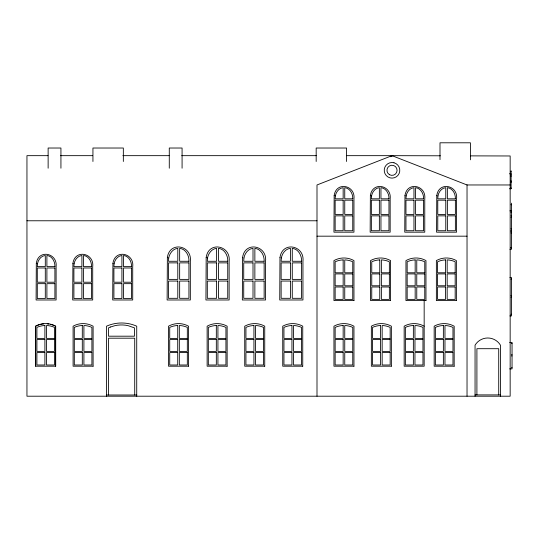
<?xml version="1.0" encoding="UTF-8"?>
<svg xmlns="http://www.w3.org/2000/svg" width="539" height="539" viewBox="0 0 539 539"><rect width="100%" height="100%" fill="white"/><g stroke="black" fill="none" stroke-linecap="round" stroke-linejoin="round"><path stroke-width="0.81" d="M390.741 156.768L392.015 155.663L440.383 155.791M47.978 155.663L26.95 155.663L26.95 396.205L510.157 396.205L510.157 155.973L470.406 155.872M60.597 155.663L92.56 155.663M122.845 155.663L169.105 155.663M181.724 155.663L316.312 155.663M346.59 155.663L392.015 155.663L467.03 184.965L510.157 184.965M392.614 155.973L392.015 155.663L316.999 184.965L316.999 396.205M510.561 171.389L511.1 171.389M509.496 173.787L511.1 173.787M510.561 174.4L511.1 174.4M510.561 175.741L511.1 175.741M510.561 176.273L511.1 176.273M510.561 180.787L511.1 180.787M510.561 181.427L511.1 181.427M510.561 181.825L511.1 181.825M510.561 182.384L511.1 182.384M510.561 188.104L511.1 188.104M510.561 188.192L511.1 188.192M509.496 188.751L511.1 188.751L511.1 170.775M510.985 204.726L511.518 204.726M509.914 210.87L511.518 210.87M510.985 212.447L511.518 212.447M510.985 215.876L511.518 215.876M510.985 217.244L511.518 217.244M26.95 220.774L316.999 220.774M510.985 228.819L511.518 228.819M510.985 230.47L511.518 230.47M510.985 231.48L511.518 231.48M510.985 232.922L511.518 232.922M316.999 236.176L467.03 236.176M510.985 247.59L511.518 247.59M510.985 247.805L511.518 247.805M509.914 249.247L511.518 249.247L511.518 203.156M509.914 277.551L511.518 277.551L511.518 315.921L509.914 315.921M510.985 279.128L511.518 279.128M510.985 295.493L511.518 295.493M510.985 297.151L511.518 297.151M510.985 314.264L511.518 314.264M509.651 342.406L512.05 342.406L512.05 368.878L509.651 368.878M511.518 343.491L512.05 343.491M511.518 354.783L512.05 354.783M511.518 355.929L512.05 355.929M511.518 367.739L512.05 367.739M475.054 394.905L500.461 394.905M106.513 395.006L136.724 395.006M500.461 396.205L500.461 345.196A14.802 14.802 0 0 0 475.054 345.196L475.054 396.205M498.716 394.905L498.716 348.699L476.907 348.699L476.907 394.905M470.406 159.813L470.406 142.795L439.999 142.795L439.999 159.632M467.03 184.769L467.03 396.205M424.166 300.587L424.166 366.197L404.162 366.197L404.162 326.189A20.536 20.536 0 0 1 424.166 326.189M346.584 161.484L346.584 148.023L316.177 148.023L316.177 161.484M182.081 168.208L182.081 148.023L169.28 148.023L169.28 168.208M136.724 396.205L136.724 326.189A37.258 37.258 0 0 0 106.513 326.189L106.513 396.205M134.716 395.006L134.716 338.196L108.514 338.196L108.514 395.006M123.343 161.484L123.343 148.023L92.937 148.023L92.937 161.484M60.934 168.208L60.934 148.023L48.133 148.023L48.133 168.208M55.504 366.197L55.504 326.189A22.038 22.038 0 0 0 50.646 324.397M35.695 366.197L35.695 326.189A20.536 20.536 0 0 1 55.699 326.189L55.699 366.197L35.5 366.197L35.5 326.189A22.038 22.038 0 0 1 43.774 323.858M47.23 323.858A22.038 22.038 0 0 1 48.948 324.06M37.467 263.753L37.299 266.623L45.303 266.623L45.303 255.473C41.079 255.83 38.188 259.832 37.467 263.753M74.072 263.753L73.904 266.623L81.908 266.623L81.908 255.473C77.683 255.83 74.793 259.832 74.072 263.753M114.079 263.753L113.911 266.623L121.915 266.623L121.915 255.473C117.691 255.83 114.8 259.832 114.079 263.753M168.707 257.952L168.512 261.28L177.796 261.28L177.796 248.351C172.898 248.769 169.549 253.411 168.707 257.952M207.515 257.952L207.32 261.28L216.604 261.28L216.604 248.351C211.706 248.769 208.35 253.411 207.515 257.952M243.924 257.952L243.729 261.28L253.007 261.28L253.007 248.351C248.115 248.769 244.76 253.411 243.924 257.952M281.331 257.952L281.136 261.28L290.413 261.28L290.413 248.351C285.522 248.769 282.166 253.411 281.331 257.952M335.319 195.94L335.15 198.81L343.154 198.81L343.154 187.66C338.93 188.017 336.04 192.019 335.319 195.94M371.526 195.94L371.358 198.81L379.362 198.81L379.362 187.66C375.137 188.017 372.247 192.019 371.526 195.94M406.136 195.94L405.961 198.81L413.965 198.81L413.965 187.66C409.748 188.017 406.857 192.019 406.136 195.94M437.938 195.94L437.769 198.81L445.773 198.81L445.773 187.66C441.549 188.017 438.658 192.019 437.938 195.94M36.308 263.376L36.1 299.987L56.103 299.987L56.103 266.623C57.788 252.959 38.289 248.91 36.308 263.376M72.913 263.376L72.704 299.987L92.708 299.987L92.708 266.623C94.392 252.959 74.901 248.91 72.913 263.376M112.92 263.376L112.712 299.987L132.715 299.987L132.715 266.623C134.4 252.959 114.908 248.91 112.92 263.376M167.366 257.521L167.124 299.987L190.328 299.987L190.328 261.28C192.282 245.434 169.664 240.738 167.366 257.521M206.174 257.521L205.932 299.987L229.136 299.987L229.136 261.28C231.083 245.434 208.472 240.738 206.174 257.521M242.577 257.521L242.334 299.987L265.538 299.987L265.538 261.28C267.492 245.434 244.881 240.738 242.577 257.521M279.984 257.521L279.741 299.987L302.945 299.987L302.945 261.28C304.899 245.434 282.288 240.738 279.984 257.521M334.16 195.563L333.951 232.174L353.955 232.174L353.955 198.81C355.639 185.147 336.147 181.097 334.16 195.563M370.367 195.563L370.158 232.174L390.162 232.174L390.162 198.81C391.846 185.147 372.355 181.097 370.367 195.563M404.971 195.563L404.762 232.174L424.766 232.174L424.766 198.81C426.45 185.147 406.958 181.097 404.971 195.563M436.779 195.563L436.57 232.174L456.573 232.174L456.573 198.81C458.258 185.147 438.766 181.097 436.779 195.563M110.562 326.998L108.514 327.887L108.514 336.195L134.494 336.195L134.494 327.887L128.167 325.684A30.083 30.083 0 0 0 114.841 325.684L110.562 326.998M343.154 259.906L342.44 259.933A21.331 21.331 0 0 0 335.15 261.779L335.15 272.781L343.154 272.781L343.154 259.906M379.759 259.906L379.052 259.933A21.331 21.331 0 0 0 371.755 261.779L371.755 272.781L379.759 272.781L379.759 259.906M415.165 259.906L414.457 259.933A21.331 21.331 0 0 0 407.167 261.779L407.167 272.781L415.165 272.781L415.165 259.906M445.571 259.906L444.864 259.933A21.331 21.331 0 0 0 437.567 261.779L437.567 272.781L445.571 272.781L445.571 259.906M44.899 325.522L44.191 325.543A21.331 21.331 0 0 0 36.901 327.395L36.901 338.398L44.899 338.398L44.899 325.522M82.305 325.522L81.598 325.543A21.331 21.331 0 0 0 74.308 327.395L74.308 338.398L82.305 338.398L82.305 325.522M177.722 325.522L177.014 325.543A21.331 21.331 0 0 0 169.724 327.395L169.724 338.398L177.722 338.398L177.722 325.522M216.328 325.522L215.62 325.543A21.331 21.331 0 0 0 208.33 327.395L208.33 338.398L216.328 338.398L216.328 325.522M253.936 325.522L253.229 325.543A21.331 21.331 0 0 0 245.939 327.395L245.939 338.398L253.936 338.398L253.936 325.522M291.943 325.522L291.235 325.543A21.331 21.331 0 0 0 283.945 327.395L283.945 338.398L291.943 338.398L291.943 325.522M343.154 325.522L342.44 325.543A21.331 21.331 0 0 0 335.15 327.395L335.15 338.398L343.154 338.398L343.154 325.522M380.561 325.522L379.847 325.543A21.331 21.331 0 0 0 372.557 327.395L372.557 338.398L380.561 338.398L380.561 325.522M413.366 325.522L412.652 325.543A21.331 21.331 0 0 0 405.362 327.395L405.362 338.398L413.366 338.398L413.366 325.522M443.368 325.522L442.66 325.543A21.331 21.331 0 0 0 435.371 327.395L435.371 338.398L443.368 338.398L443.368 325.522M352.755 198.81L344.751 198.81L344.751 187.66C350.027 188.185 353.045 193.919 352.755 198.81M388.963 198.81L380.958 198.81L380.958 187.66C386.234 188.185 389.252 193.919 388.963 198.81M423.566 198.81L415.569 198.81L415.569 187.66C420.838 188.185 423.863 193.919 423.566 198.81M455.374 198.81L447.37 198.81L447.37 187.66C452.645 188.185 455.664 193.919 455.374 198.81M343.154 200.178L335.15 200.178L335.15 214.414L343.154 214.414L343.154 200.178M352.755 200.178L344.751 200.178L344.751 214.414L352.755 214.414L352.755 200.178M379.362 200.178L371.358 200.178L371.358 214.414L379.362 214.414L379.362 200.178M388.963 200.178L380.958 200.178L380.958 214.414L388.963 214.414L388.963 200.178M413.965 200.178L405.961 200.178L405.961 214.414L413.965 214.414L413.965 200.178M423.566 200.178L415.569 200.178L415.569 214.414L423.566 214.414L423.566 200.178M445.773 200.178L437.769 200.178L437.769 214.414L445.773 214.414L445.773 200.178M455.374 200.178L447.37 200.178L447.37 214.414L455.374 214.414L455.374 200.178M343.154 215.849L335.15 215.849L335.15 230.732L343.154 230.732L343.154 215.849M352.755 215.849L344.751 215.849L344.751 230.732L352.755 230.732L352.755 215.849M379.362 215.849L371.358 215.849L371.358 230.732L379.362 230.732L379.362 215.849M388.963 215.849L380.958 215.849L380.958 230.732L388.963 230.732L388.963 215.849M413.965 215.849L405.961 215.849L405.961 230.732L413.965 230.732L413.965 215.849M423.566 215.849L415.569 215.849L415.569 230.732L423.566 230.732L423.566 215.849M445.773 215.849L437.769 215.849L437.769 230.732L445.773 230.732L445.773 215.849M455.374 215.849L447.37 215.849L447.37 230.732L455.374 230.732L455.374 215.849M188.933 261.28L179.649 261.28L179.649 248.351C185.766 248.957 189.27 255.614 188.933 261.28M227.741 261.28L218.457 261.28L218.457 248.351C224.574 248.957 228.078 255.614 227.741 261.28M264.144 261.28L254.866 261.28L254.866 248.351C260.984 248.957 264.487 255.614 264.144 261.28M301.557 261.28L292.273 261.28L292.273 248.351C298.39 248.957 301.894 255.614 301.557 261.28M177.796 262.87L168.512 262.87L168.512 279.384L177.796 279.384L177.796 262.87M188.933 262.87L179.649 262.87L179.649 279.384L188.933 279.384L188.933 262.87M216.604 262.87L207.32 262.87L207.32 279.384L216.604 279.384L216.604 262.87M227.741 262.87L218.457 262.87L218.457 279.384L227.741 279.384L227.741 262.87M253.007 262.87L243.729 262.87L243.729 279.384L253.007 279.384L253.007 262.87M264.144 262.87L254.866 262.87L254.866 279.384L264.144 279.384L264.144 262.87M290.413 262.87L281.136 262.87L281.136 279.384L290.413 279.384L290.413 262.87M301.557 262.87L292.273 262.87L292.273 279.384L301.557 279.384L301.557 262.87M54.904 266.623L46.9 266.623L46.9 255.473C52.175 255.998 55.194 261.732 54.904 266.623M91.509 266.623L83.505 266.623L83.505 255.473C88.78 255.998 91.798 261.732 91.509 266.623M131.516 266.623L123.512 266.623L123.512 255.473C128.787 255.998 131.806 261.732 131.516 266.623M45.303 267.991L37.299 267.991L37.299 282.227L45.303 282.227L45.303 267.991M54.904 267.991L46.9 267.991L46.9 282.227L54.904 282.227L54.904 267.991M81.908 267.991L73.904 267.991L73.904 282.227L81.908 282.227L81.908 267.991M91.509 267.991L83.505 267.991L83.505 282.227L91.509 282.227L91.509 267.991M121.915 267.991L113.911 267.991L113.911 282.227L121.915 282.227L121.915 267.991M131.516 267.991L123.512 267.991L123.512 282.227L131.516 282.227L131.516 267.991M352.755 272.781L344.751 272.781L344.751 259.906L345.465 259.933A21.331 21.331 0 0 1 352.755 261.779L352.755 272.781M389.36 272.781L381.363 272.781L381.363 259.906L382.07 259.933A21.331 21.331 0 0 1 389.36 261.779L389.36 272.781M424.766 272.781L416.768 272.781L416.768 259.906L417.476 259.933A21.331 21.331 0 0 1 424.766 261.779L424.766 272.781M455.172 272.781L447.175 272.781L447.175 259.906L447.882 259.933A21.331 21.331 0 0 1 455.172 261.779L455.172 272.781M343.154 273.92L335.15 273.92L335.15 285.785L343.154 285.785L343.154 273.92M352.755 273.92L344.751 273.92L344.751 285.785L352.755 285.785L352.755 273.92M379.759 273.92L371.755 273.92L371.755 285.785L379.759 285.785L379.759 273.92M389.36 273.92L381.363 273.92L381.363 285.785L389.36 285.785L389.36 273.92M415.165 273.92L407.167 273.92L407.167 285.785L415.165 285.785L415.165 273.92M424.766 273.92L416.768 273.92L416.768 285.785L424.766 285.785L424.766 273.92M445.571 273.92L437.567 273.92L437.567 285.785L445.571 285.785L445.571 273.92M455.172 273.92L447.175 273.92L447.175 285.785L455.172 285.785L455.172 273.92M177.796 281.055L168.512 281.055L168.512 298.316L177.796 298.316L177.796 281.055M188.933 281.055L179.649 281.055L179.649 298.316L188.933 298.316L188.933 281.055M216.604 281.055L207.32 281.055L207.32 298.316L216.604 298.316L216.604 281.055M227.741 281.055L218.457 281.055L218.457 298.316L227.741 298.316L227.741 281.055M253.007 281.055L243.729 281.055L243.729 298.316L253.007 298.316L253.007 281.055M264.144 281.055L254.866 281.055L254.866 298.316L264.144 298.316L264.144 281.055M290.413 281.055L281.136 281.055L281.136 298.316L290.413 298.316L290.413 281.055M301.557 281.055L292.273 281.055L292.273 298.316L301.557 298.316L301.557 281.055M45.303 283.662L37.299 283.662L37.299 298.545L45.303 298.545L45.303 283.662M54.904 283.662L46.9 283.662L46.9 298.545L54.904 298.545L54.904 283.662M81.908 283.662L73.904 283.662L73.904 298.545L81.908 298.545L81.908 283.662M91.509 283.662L83.505 283.662L83.505 298.545L91.509 298.545L91.509 283.662M121.915 283.662L113.911 283.662L113.911 298.545L121.915 298.545L121.915 283.662M131.516 283.662L123.512 283.662L123.512 298.545L131.516 298.545L131.516 283.662M343.154 286.984L335.15 286.984L335.15 299.388L343.154 299.388L343.154 286.984M352.755 286.984L344.751 286.984L344.751 299.388L352.755 299.388L352.755 286.984M379.759 286.984L371.755 286.984L371.755 299.388L379.759 299.388L379.759 286.984M389.36 286.984L381.363 286.984L381.363 299.388L389.36 299.388L389.36 286.984M415.165 286.984L407.167 286.984L407.167 299.388L415.165 299.388L415.165 286.984M424.766 286.984L416.768 286.984L416.768 299.388L424.766 299.388L424.766 286.984M445.571 286.984L437.567 286.984L437.567 299.388L445.571 299.388L445.571 286.984M455.172 286.984L447.175 286.984L447.175 299.388L455.172 299.388L455.172 286.984M353.955 300.587L333.951 300.587L333.951 260.58A20.536 20.536 0 0 1 353.955 260.58L353.955 300.587M390.559 300.587L370.556 300.587L370.556 260.58A20.536 20.536 0 0 1 390.559 260.58L390.559 300.587M425.965 300.587L405.961 300.587L405.961 260.58A20.536 20.536 0 0 1 425.965 260.58L425.965 300.587M456.371 300.587L436.368 300.587L436.368 260.58A20.536 20.536 0 0 1 456.371 260.58L456.371 300.587M54.5 338.398L46.502 338.398L46.502 325.522L47.21 325.543A21.331 21.331 0 0 1 54.5 327.395L54.5 338.398M91.906 338.398L83.909 338.398L83.909 325.522L84.616 325.543A21.331 21.331 0 0 1 91.906 327.395L91.906 338.398M187.323 338.398L179.325 338.398L179.325 325.522L180.033 325.543A21.331 21.331 0 0 1 187.323 327.395L187.323 338.398M225.935 338.398L217.931 338.398L217.931 325.522L218.639 325.543A21.331 21.331 0 0 1 225.935 327.395L225.935 338.398M263.537 338.398L255.54 338.398L255.54 325.522L256.247 325.543A21.331 21.331 0 0 1 263.537 327.395L263.537 338.398M301.544 338.398L293.546 338.398L293.546 325.522L294.254 325.543A21.331 21.331 0 0 1 301.544 327.395L301.544 338.398M352.755 338.398L344.751 338.398L344.751 325.522L345.465 325.543A21.331 21.331 0 0 1 352.755 327.395L352.755 338.398M390.162 338.398L382.158 338.398L382.158 325.522L382.872 325.543A21.331 21.331 0 0 1 390.162 327.395L390.162 338.398M422.967 338.398L414.963 338.398L414.963 325.522L415.677 325.543A21.331 21.331 0 0 1 422.967 327.395L422.967 338.398M452.976 338.398L444.971 338.398L444.971 325.522L445.679 325.543A21.331 21.331 0 0 1 452.976 327.395L452.976 338.398M44.899 339.536L36.901 339.536L36.901 351.394L44.899 351.394L44.899 339.536M54.5 339.536L46.502 339.536L46.502 351.394L54.5 351.394L54.5 339.536M82.305 339.536L74.308 339.536L74.308 351.394L82.305 351.394L82.305 339.536M91.906 339.536L83.909 339.536L83.909 351.394L91.906 351.394L91.906 339.536M177.722 339.536L169.724 339.536L169.724 351.394L177.722 351.394L177.722 339.536M187.323 339.536L179.325 339.536L179.325 351.394L187.323 351.394L187.323 339.536M216.328 339.536L208.33 339.536L208.33 351.394L216.328 351.394L216.328 339.536M225.935 339.536L217.931 339.536L217.931 351.394L225.935 351.394L225.935 339.536M253.936 339.536L245.939 339.536L245.939 351.394L253.936 351.394L253.936 339.536M263.537 339.536L255.54 339.536L255.54 351.394L263.537 351.394L263.537 339.536M291.943 339.536L283.945 339.536L283.945 351.394L291.943 351.394L291.943 339.536M301.544 339.536L293.546 339.536L293.546 351.394L301.544 351.394L301.544 339.536M343.154 339.536L335.15 339.536L335.15 351.394L343.154 351.394L343.154 339.536M352.755 339.536L344.751 339.536L344.751 351.394L352.755 351.394L352.755 339.536M380.561 339.536L372.557 339.536L372.557 351.394L380.561 351.394L380.561 339.536M390.162 339.536L382.158 339.536L382.158 351.394L390.162 351.394L390.162 339.536M413.366 339.536L405.362 339.536L405.362 351.394L413.366 351.394L413.366 339.536M422.967 339.536L414.963 339.536L414.963 351.394L422.967 351.394L422.967 339.536M443.368 339.536L435.371 339.536L435.371 351.394L443.368 351.394L443.368 339.536M452.976 339.536L444.971 339.536L444.971 351.394L452.976 351.394L452.976 339.536M44.899 352.594L36.901 352.594L36.901 364.997L44.899 364.997L44.899 352.594M54.5 352.594L46.502 352.594L46.502 364.997L54.5 364.997L54.5 352.594M82.305 352.594L74.308 352.594L74.308 364.997L82.305 364.997L82.305 352.594M91.906 352.594L83.909 352.594L83.909 364.997L91.906 364.997L91.906 352.594M177.722 352.594L169.724 352.594L169.724 364.997L177.722 364.997L177.722 352.594M187.323 352.594L179.325 352.594L179.325 364.997L187.323 364.997L187.323 352.594M216.328 352.594L208.33 352.594L208.33 364.997L216.328 364.997L216.328 352.594M225.935 352.594L217.931 352.594L217.931 364.997L225.935 364.997L225.935 352.594M253.936 352.594L245.939 352.594L245.939 364.997L253.936 364.997L253.936 352.594M263.537 352.594L255.54 352.594L255.54 364.997L263.537 364.997L263.537 352.594M291.943 352.594L283.945 352.594L283.945 364.997L291.943 364.997L291.943 352.594M301.544 352.594L293.546 352.594L293.546 364.997L301.544 364.997L301.544 352.594M343.154 352.594L335.15 352.594L335.15 364.997L343.154 364.997L343.154 352.594M352.755 352.594L344.751 352.594L344.751 364.997L352.755 364.997L352.755 352.594M380.561 352.594L372.557 352.594L372.557 364.997L380.561 364.997L380.561 352.594M390.162 352.594L382.158 352.594L382.158 364.997L390.162 364.997L390.162 352.594M413.366 352.594L405.362 352.594L405.362 364.997L413.366 364.997L413.366 352.594M422.967 352.594L414.963 352.594L414.963 364.997L422.967 364.997L422.967 352.594M443.368 352.594L435.371 352.594L435.371 364.997L443.368 364.997L443.368 352.594M452.976 352.594L444.971 352.594L444.971 364.997L452.976 364.997L452.976 352.594M93.106 366.197L73.102 366.197L73.102 326.189A20.536 20.536 0 0 1 93.106 326.189L93.106 366.197M188.529 366.197L168.525 366.197L168.525 326.189A20.536 20.536 0 0 1 188.529 326.189L188.529 366.197M227.135 366.197L207.131 366.197L207.131 326.189A20.536 20.536 0 0 1 227.135 326.189L227.135 366.197M264.737 366.197L244.733 366.197L244.733 326.189A20.536 20.536 0 0 1 264.737 326.189L264.737 366.197M302.743 366.197L282.739 366.197L282.739 326.189A20.536 20.536 0 0 1 302.743 326.189L302.743 366.197M353.955 366.197L333.951 366.197L333.951 326.189A20.536 20.536 0 0 1 353.955 326.189L353.955 366.197M391.361 366.197L371.358 366.197L371.358 326.189A20.536 20.536 0 0 1 391.361 326.189L391.361 366.197M454.175 366.197L434.171 366.197L434.171 326.189A20.536 20.536 0 0 1 454.175 326.189L454.175 366.197M393.975 162.765L391.954 162.515A7.802 7.802 0 0 0 390.054 177.863L392.075 178.113A7.802 7.802 0 0 0 393.975 162.765M389.481 174.703A5.067 5.067 0 0 0 397.081 170.317A5.067 5.067 0 0 0 389.481 165.924A5.067 5.067 0 0 0 389.481 174.703"/></g></svg>
